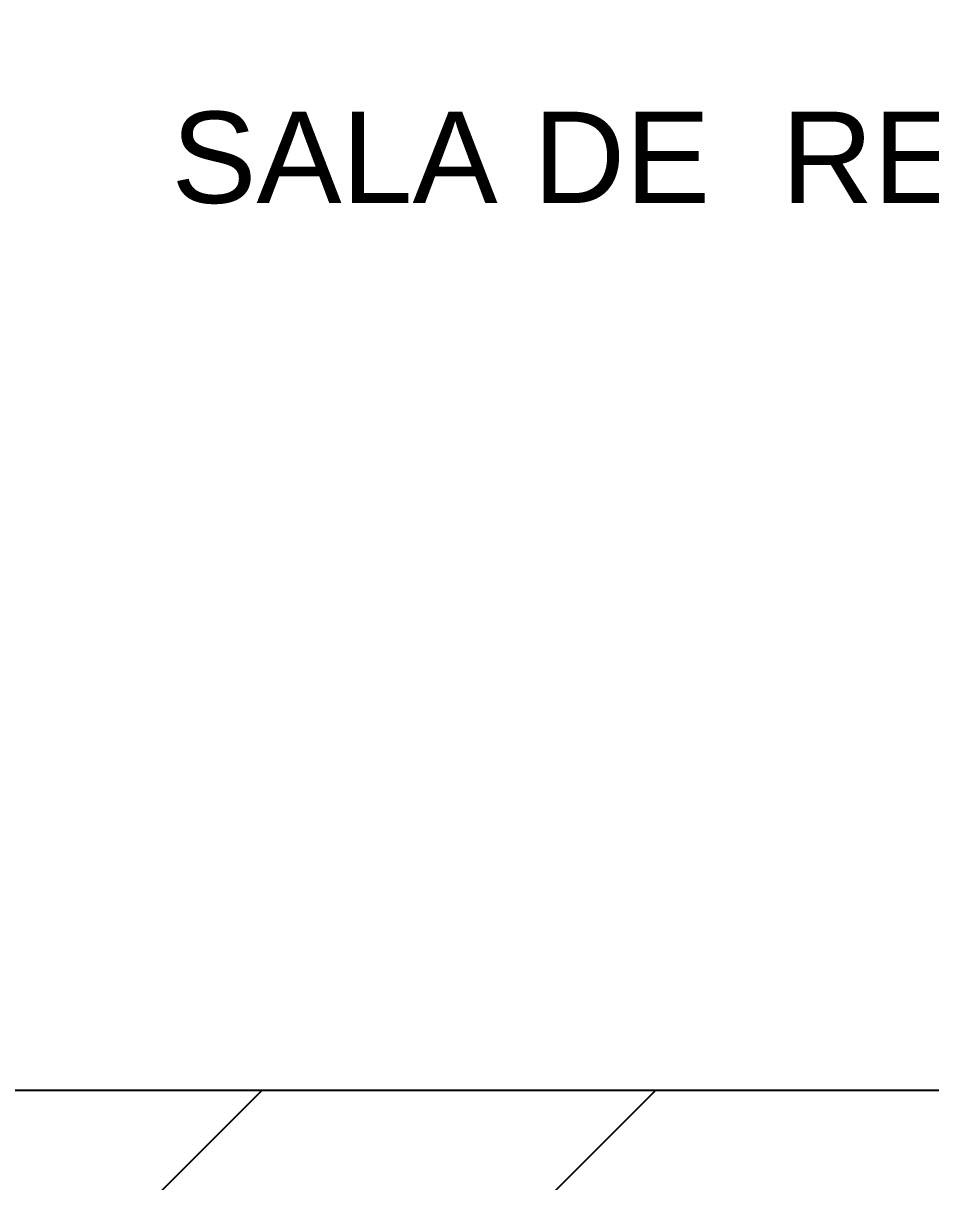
# Model space of a CAD drawing. Header units: millimetres. Extents: x 580 to 1830, y 656 to 1501.
# Drawn here: x 841.7 to 903.8, y 1307.7 to 1387 of the extents above; entities that cross this region are included whole.
import ezdxf

# ---------------------------------------------------------------- set-up
doc = ezdxf.new("R2010")
doc.units = ezdxf.units.MM
doc.layers.add('cableado telecomunicaciones', color=7, linetype='Continuous', true_color=0xe679fc)
doc.layers.add('instalacion electrica', color=160, linetype='Continuous', lineweight=30)
doc.layers.add('Planta1', color=250, linetype='Continuous', lineweight=15)
doc.layers.add('tabiques', color=70, linetype='Continuous')
doc.styles.get("Standard").update_dxf_attribs({"font": 'arial.ttf'})

msp = doc.modelspace()

# ---------------------------------------------------------------- hatches: boundary and pattern name
at = {"layer": 'cableado telecomunicaciones'}
h = msp.add_hatch(dxfattribs=at)
h.set_pattern_fill('HONEY', color=256, scale=1.9)
edge = h.paths.add_edge_path()
edge.add_line((1079.55, 1168.346), (1079.55, 1183.346))
edge.add_line((1079.55, 1183.346), (741.995, 1183.346))
edge.add_arc((741.995, 1223.346), 40, 180, 270, ccw=False)
edge.add_line((701.995, 1223.346), (701.995, 1422.072))
edge.add_arc((741.995, 1422.072), 40, 90, 180, ccw=False)
edge.add_line((741.995, 1462.072), (875.895, 1462.072))
edge.add_line((875.895, 1462.072), (875.895, 1477.072))
edge.add_line((875.895, 1477.072), (741.995, 1477.072))
edge.add_arc((741.995, 1422.072), 55, 90, 180)
edge.add_line((686.995, 1422.072), (686.995, 1243.735))
edge.add_line((686.995, 1243.735), (686.995, 1223.346))
edge.add_arc((741.995, 1223.346), 55, 180, 270)
edge.add_line((741.995, 1168.346), (1079.55, 1168.346))
at = {"layer": 'instalacion electrica'}
h = msp.add_hatch(dxfattribs=at)
h.set_pattern_fill('INSUL', color=256, scale=1.6)
edge = h.paths.add_edge_path()
edge.add_line((1079.55, 1183.346), (1079.55, 1198.346))
edge.add_line((1079.55, 1198.346), (741.995, 1198.346))
edge.add_arc((741.995, 1223.346), 25, 180, 270, ccw=False)
edge.add_line((716.995, 1223.346), (716.995, 1422.072))
edge.add_arc((741.995, 1422.072), 25, 90, 180, ccw=False)
edge.add_line((741.995, 1447.072), (875.895, 1447.072))
edge.add_line((875.895, 1447.072), (875.895, 1462.072))
edge.add_line((875.895, 1462.072), (741.995, 1462.072))
edge.add_arc((741.995, 1422.072), 40, 90, 180)
edge.add_line((701.995, 1422.072), (701.995, 1223.346))
edge.add_arc((741.995, 1223.346), 40, 180, 270)
edge.add_line((741.995, 1183.346), (1079.55, 1183.346))
at = {"layer": 'tabiques'}
h = msp.add_hatch(dxfattribs=at)
h.set_pattern_fill('ANSI31', color=256, scale=6)
h.set_pattern_definition([(45, (-89664.29, -49120.476), (-13.4703842, 13.4703842), [])])
h.paths.add_polyline_path([(1829.883, 1152.459), (1817.383, 1152.531), (1817.383, 1014.959), (1592.384, 1014.959), (1579.884, 1014.959), (1579.884, 1264.952), (1578.031, 1264.952), (1478.015, 1264.952), (1420.549, 1264.812), (1420.549, 1252.146), (1479.791, 1252.261), (1479.791, 1199.784), (1483.541, 1199.784), (1485.791, 1199.784), (1492.292, 1199.784), (1492.292, 1252.285), (1567.384, 1252.431), (1567.384, 1189.959), (1567.384, 1014.959), (1556.441, 1014.959), (1556.441, 1007.459), (1556.441, 1002.459), (1579.884, 1002.459), (1829.883, 1002.459)])
h.paths.add_polyline_path([(1506.441, 1014.959), (1492.292, 1014.959), (1492.292, 1158.784), (1479.791, 1158.784), (1479.791, 1014.959), (1479.791, 1014.449), (1477.371, 1014.449), (1477.371, 1002.459), (1479.791, 1002.459), (1506.441, 1002.459)], flags=0)
h.paths.add_polyline_path([(1343.047, 1214.982), (1330.483, 1214.958), (1030.542, 1214.376), (1030.542, 1260.487), (1026.792, 1260.487), (1024.542, 1260.487), (1018.042, 1260.487), (1018.042, 1214.351), (855.557, 1214.036), (854.295, 1213.987), (830.542, 1213.987), (830.53, 1213.987), (830.542, 1213.987), (830.542, 1301.487), (885.542, 1301.487), (1030.542, 1301.487), (1030.542, 1330.888), (1024.542, 1330.888), (1018.042, 1330.888), (1018.042, 1313.987), (830.542, 1313.987), (818.042, 1313.987), (818.042, 1301.487), (818.042, 1213.985), (758.403, 1213.985), (758.403, 1201.486), (830.542, 1201.487), (1330.508, 1202.458), (1330.325, 1143.977), (1342.825, 1143.977), (1343.008, 1202.419)])
h.paths.add_polyline_path([(1338.544, 1264.613), (1092.384, 1264.016), (1092.384, 1489.375), (1379.847, 1489.375), (1379.882, 1501.485), (579.884, 1501.485), (579.884, 1351.485), (592.384, 1351.485), (592.384, 1488.995), (817.465, 1489.098), (818.042, 1401.405), (818.042, 1388.987), (830.542, 1388.987), (1018.042, 1388.987), (1018.042, 1371.888), (1030.542, 1371.888), (1030.542, 1377.888), (1030.542, 1401.487), (830.542, 1401.487), (829.965, 1489.18), (1079.884, 1489.375), (1079.884, 1384.388), (1071.542, 1384.388), (1071.542, 1371.888), (1079.884, 1371.888), (1079.884, 1251.485), (1338.544, 1251.987), (1338.544, 1258.146)])
h.paths.add_polyline_path([(1342.423, 1015.074), (1342.697, 1102.977), (1336.697, 1102.977), (1330.197, 1102.977), (1329.923, 1014.959), (1029.883, 1014.959), (1029.883, 1007.459), (1029.883, 1002.459), (1329.884, 1002.459), (1342.423, 1002.459)])

# ---------------------------------------------------------------- linework, layer by layer
msp.add_line((1018.042, 1313.987), (830.542, 1313.987))

# ---------------------------------------------------------------- texts
at = {"layer": 'Planta1'}
msp.add_text('SALA DE  REUNIONES  ', height=6.25, dxfattribs=at).set_placement((851.856, 1374.742, 0))

doc.saveas('drawing.dxf')
